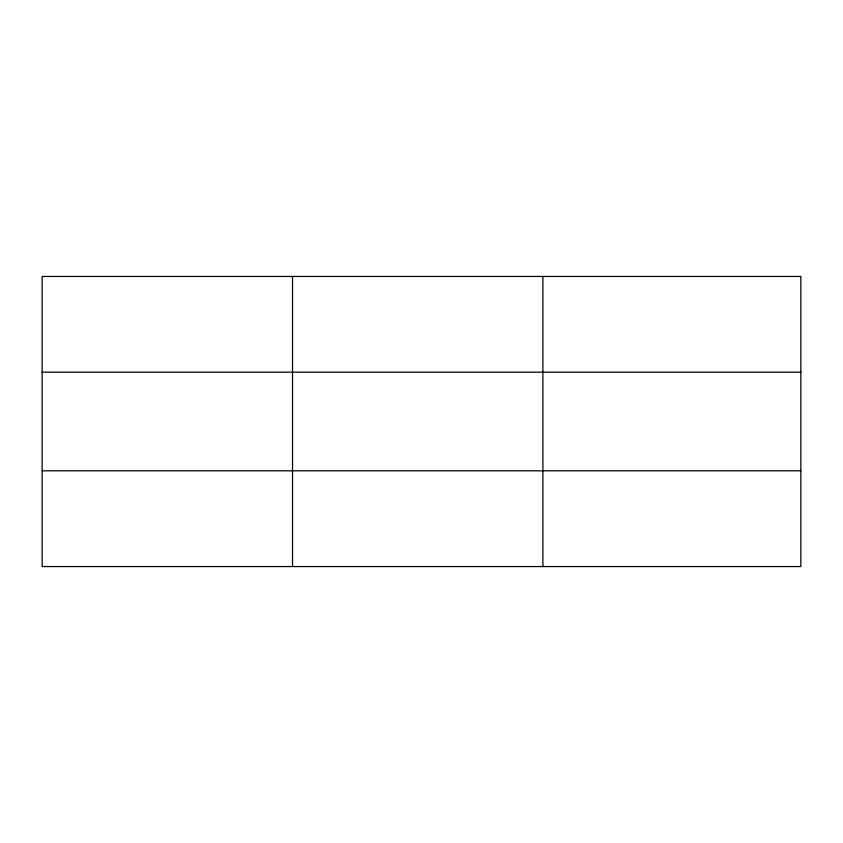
<?xml version="1.0" encoding="UTF-8"?>
<svg xmlns="http://www.w3.org/2000/svg" width="843" height="843" viewBox="0 0 843 843"><rect width="100%" height="100%" fill="white"/><g stroke="black" fill="none" stroke-linecap="round" stroke-linejoin="round"><path stroke-width="1.26" d="M292.521 276.451L292.521 566.549M542.892 276.451L542.892 566.549M800.85 372.184L800.85 276.451L42.15 276.451L42.15 566.549L800.85 566.549L800.85 372.184L42.15 372.184M42.15 470.815L800.85 470.815"/></g></svg>
